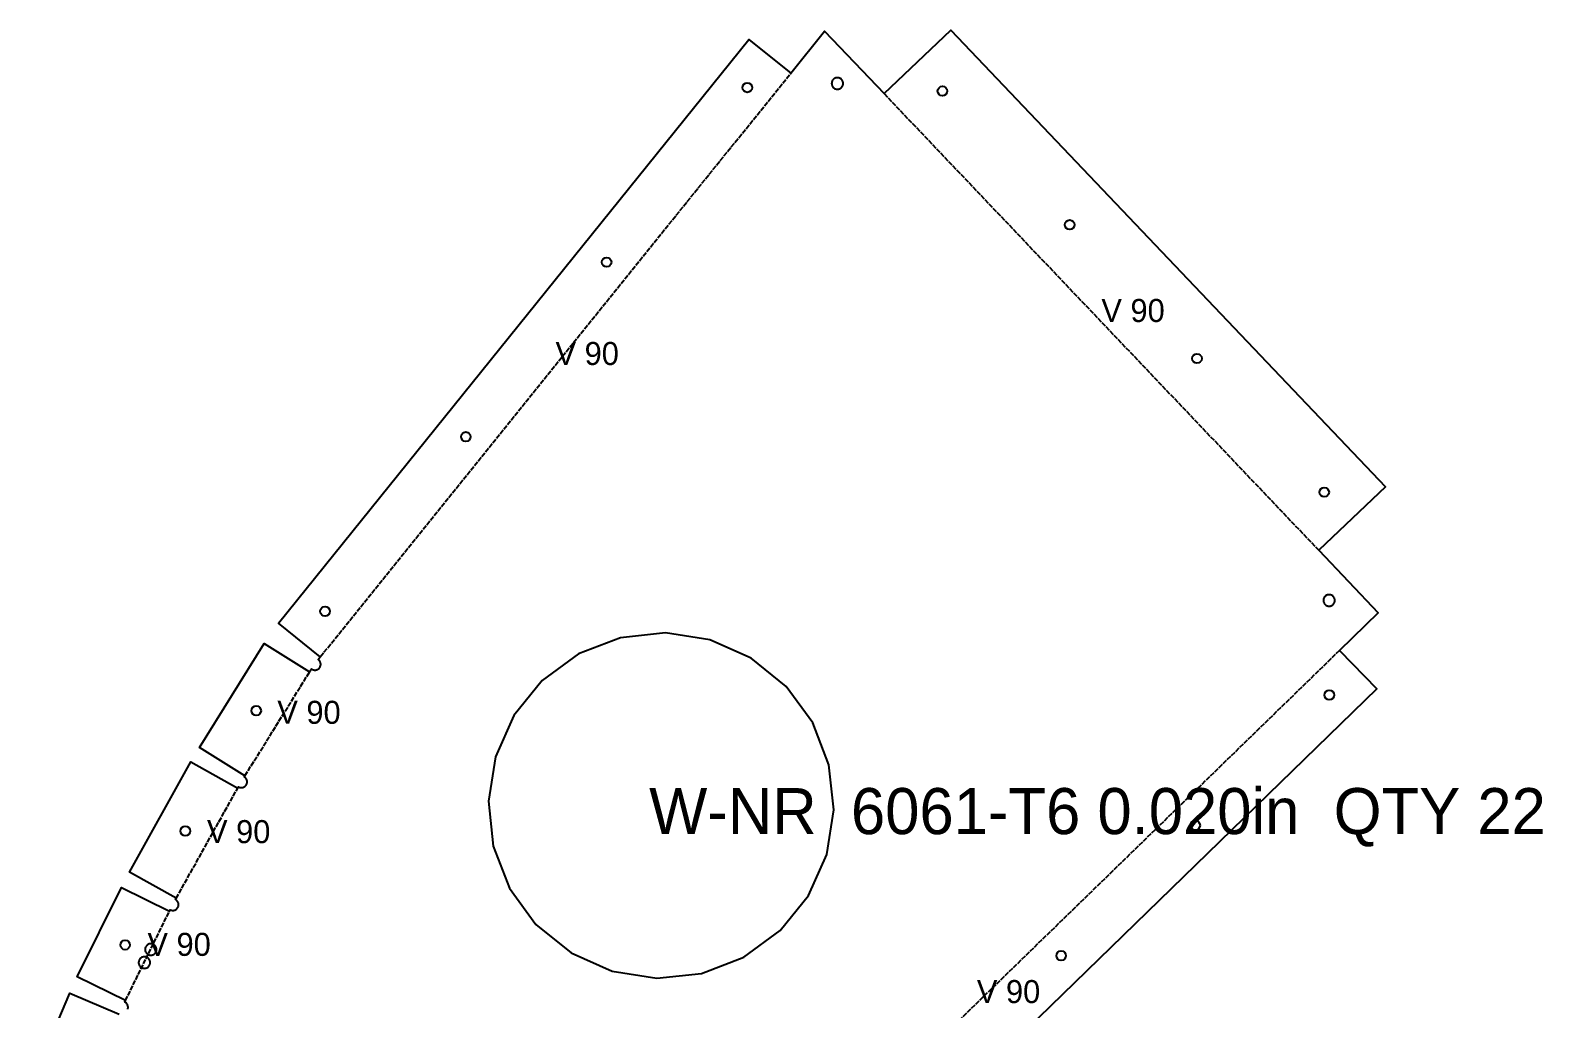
# Model space of a CAD drawing. Header units: millimetres. Extents: x -45 to 368, y -14 to 409.
# Drawn here: x -26.1 to 368, y 154.2 to 409.2 of the extents above; entities that cross this region are included whole.
import ezdxf

# ---------------------------------------------------------------- set-up
doc = ezdxf.new("R2010")
doc.units = ezdxf.units.MM
doc.linetypes.add('DASHED', pattern=[1.524, 1.27, -0.254])
for name, color, linetype in [('CUT', 7, 'CONTINUOUS'), ('ETCH', 8, 'CONTINUOUS'), ('HOLE', 6, 'CONTINUOUS'), ('VALLEY', 1, 'DASHED')]:
    doc.layers.add(name, color=color, linetype=linetype)

msp = doc.modelspace()

# ---------------------------------------------------------------- linework, layer by layer
at = {"layer": 'CUT'}
for points in [[(-0.66, 154.11), (-0.62, 154.26), (-0.6, 154.4), (-0.59, 154.55), (-0.6, 154.7), (-0.62, 154.84), (-0.66, 154.98), (-0.71, 155.12), (-0.77, 155.26), (-0.85, 155.38), (-0.93, 155.5), (-1.03, 155.61), (-1.14, 155.71), (-1.26, 155.8), (-1.39, 155.87), (-1.48, 155.92), (-1.29, 156.3), (-13.83, 162.47), (-2.34, 185.82), (10.2, 179.65), (10.37, 180), (10.5, 179.93), (10.64, 179.88), (10.78, 179.85), (10.93, 179.83), (11.07, 179.82), (11.22, 179.83), (11.37, 179.85), (11.51, 179.88), (11.65, 179.93), (11.78, 180), (11.91, 180.07), (12.03, 180.16), (12.14, 180.26), (12.23, 180.37), (12.32, 180.49), (12.4, 180.61), (12.46, 180.75), (12.51, 180.88), (12.55, 181.03), (12.57, 181.17), (12.57, 181.32), (12.57, 181.47), (12.55, 181.61), (12.51, 181.76), (12.46, 181.89), (12.4, 182.03), (12.32, 182.15), (12.23, 182.27), (12.14, 182.38), (12.03, 182.48), (11.91, 182.57), (11.78, 182.64), (11.76, 182.65), (11.95, 182.99), (-0.25, 189.8), (15.78, 218.53), (27.98, 211.73), (28.16, 212.04), (28.22, 212.01), (28.35, 211.94), (28.49, 211.89), (28.63, 211.86), (28.78, 211.84), (28.92, 211.83), (29.07, 211.84), (29.22, 211.86), (29.36, 211.89), (29.5, 211.94), (29.63, 212.01), (29.76, 212.08), (29.88, 212.17), (29.99, 212.27), (30.08, 212.38), (30.17, 212.5), (30.25, 212.62), (30.31, 212.75), (30.36, 212.89), (30.4, 213.04), (30.42, 213.18), (30.42, 213.33), (30.42, 213.48), (30.4, 213.62), (30.36, 213.76), (30.31, 213.9), (30.25, 214.04), (30.17, 214.16), (30.08, 214.28), (29.99, 214.39), (29.88, 214.49), (29.76, 214.58), (29.68, 214.62), (29.87, 214.93), (18.01, 222.31), (34.85, 249.38), (46.71, 242), (47.2, 242.78), (47.28, 242.72), (47.4, 242.64), (47.53, 242.58), (47.67, 242.53), (47.82, 242.49), (47.96, 242.47), (48.11, 242.46), (48.26, 242.47), (48.4, 242.49), (48.54, 242.53), (48.68, 242.58), (48.82, 242.64), (48.94, 242.72), (49.06, 242.8), (49.17, 242.9), (49.27, 243.01), (49.36, 243.13), (49.43, 243.26), (49.49, 243.39), (49.54, 243.53), (49.58, 243.67), (49.6, 243.82), (49.61, 243.96), (49.6, 244.11), (49.58, 244.26), (49.54, 244.4), (49.49, 244.54), (49.43, 244.67), (49.36, 244.8), (49.27, 244.92), (49.17, 245.03), (49.06, 245.12), (48.94, 245.21), (48.93, 245.22), (49.5, 245.93), (38.63, 254.69), (161.2, 406.79), (172.07, 398.03), (180.91, 409), (196.41, 392.71), (213.77, 409.24), (327.05, 290.2), (309.68, 273.68), (325.18, 257.39), (315.08, 247.57), (324.82, 237.56), (135.84, 53.76)], [(-26.09, 133.8), (-15.76, 158.23), (-2.9, 152.79)]]:
    msp.add_lwpolyline(points, dxfattribs=at)
for points in [[(182.92, 396.08), (182.85, 395.95), (182.81, 395.81), (182.77, 395.66), (182.75, 395.52), (182.74, 395.37), (182.75, 395.22), (182.77, 395.08), (182.81, 394.94), (182.85, 394.8), (182.92, 394.66), (182.99, 394.54), (183.08, 394.42), (183.18, 394.31), (183.29, 394.21), (183.41, 394.12), (183.53, 394.05), (183.67, 393.99), (183.81, 393.94), (183.95, 393.9), (184.09, 393.88), (184.24, 393.87), (184.39, 393.88), (184.53, 393.9), (184.68, 393.94), (184.81, 393.99), (184.95, 394.05), (185.07, 394.12), (185.19, 394.21), (185.3, 394.31), (185.4, 394.42), (185.49, 394.54), (185.56, 394.66), (185.63, 394.8), (185.68, 394.94), (185.71, 395.08), (185.73, 395.22), (185.74, 395.37), (185.73, 395.52), (185.71, 395.66), (185.68, 395.81), (185.63, 395.95), (185.56, 396.08), (185.49, 396.2), (185.4, 396.32), (185.3, 396.43), (185.19, 396.53), (185.07, 396.62), (184.95, 396.69), (184.81, 396.76), (184.68, 396.81), (184.53, 396.84), (184.39, 396.86), (184.24, 396.87), (184.09, 396.86), (183.95, 396.84), (183.81, 396.81), (183.67, 396.76), (183.53, 396.69), (183.41, 396.62), (183.29, 396.53), (183.18, 396.43), (183.08, 396.32), (182.99, 396.2), (182.92, 396.08)], [(310.99, 261.2), (310.94, 261.06), (310.91, 260.92), (310.89, 260.77), (310.88, 260.62), (310.89, 260.48), (310.91, 260.33), (310.94, 260.19), (310.99, 260.05), (311.06, 259.92), (311.13, 259.79), (311.22, 259.67), (311.32, 259.56), (311.43, 259.46), (311.55, 259.38), (311.67, 259.3), (311.8, 259.24), (311.94, 259.19), (312.09, 259.15), (312.23, 259.13), (312.38, 259.12), (312.53, 259.13), (312.67, 259.15), (312.81, 259.19), (312.95, 259.24), (313.09, 259.3), (313.21, 259.38), (313.33, 259.46), (313.44, 259.56), (313.54, 259.67), (313.63, 259.79), (313.7, 259.92), (313.76, 260.05), (313.81, 260.19), (313.85, 260.33), (313.87, 260.48), (313.88, 260.62), (313.87, 260.77), (313.85, 260.92), (313.81, 261.06), (313.76, 261.2), (313.7, 261.33), (313.63, 261.46), (313.54, 261.58), (313.44, 261.68), (313.33, 261.78), (313.21, 261.87), (313.09, 261.95), (312.95, 262.01), (312.81, 262.06), (312.67, 262.09), (312.53, 262.12), (312.38, 262.12), (312.23, 262.12), (312.09, 262.09), (311.94, 262.06), (311.8, 262.01), (311.67, 261.95), (311.55, 261.87), (311.43, 261.78), (311.32, 261.68), (311.22, 261.58), (311.13, 261.46), (311.06, 261.33), (310.99, 261.2)], [(116.78, 246.68), (107.28, 239.76), (99.9, 230.62), (95.14, 219.89), (93.32, 208.28), (94.56, 196.6), (98.79, 185.64), (105.7, 176.14), (114.84, 168.76), (125.58, 164), (137.19, 162.18), (148.87, 163.42), (159.83, 167.65), (169.32, 174.57), (176.7, 183.71), (181.47, 194.44), (183.29, 206.05), (182.05, 217.73), (177.82, 228.69), (170.9, 238.19), (161.76, 245.57), (151.02, 250.33), (139.42, 252.15), (127.74, 250.91), (116.78, 246.68)], [(4.27, 170.71), (4.17, 170.6), (4.08, 170.48), (4.01, 170.35), (3.94, 170.22), (3.89, 170.08), (3.86, 169.94), (3.84, 169.79), (3.83, 169.65), (3.84, 169.5), (3.86, 169.35), (3.89, 169.21), (3.94, 169.07), (4.01, 168.94), (4.08, 168.81), (4.17, 168.7), (4.27, 168.59), (4.38, 168.49), (4.5, 168.4), (4.62, 168.32), (4.76, 168.26), (4.89, 168.21), (5.04, 168.18), (5.18, 168.15), (5.33, 168.15), (5.48, 168.15), (5.62, 168.18), (5.76, 168.21), (5.9, 168.26), (6.04, 168.32), (6.16, 168.4), (6.28, 168.49), (6.39, 168.59), (6.49, 168.7), (6.58, 168.81), (6.65, 168.94), (6.72, 169.07), (6.76, 169.21), (6.8, 169.35), (6.82, 169.5), (6.83, 169.65), (6.82, 169.79), (6.8, 169.94), (6.76, 170.08), (6.72, 170.22), (6.65, 170.35), (6.58, 170.48), (6.49, 170.6), (6.39, 170.71), (6.28, 170.81), (6.16, 170.89), (6.04, 170.97), (5.9, 171.03), (5.76, 171.08), (5.62, 171.12), (5.48, 171.14), (5.33, 171.15), (5.18, 171.14), (5.04, 171.12), (4.89, 171.08), (4.76, 171.03), (4.62, 170.97), (4.5, 170.89), (4.38, 170.81), (4.27, 170.71)], [(2.94, 167.54), (2.82, 167.47), (2.7, 167.38), (2.59, 167.28), (2.49, 167.17), (2.4, 167.05), (2.33, 166.93), (2.27, 166.8), (2.22, 166.66), (2.18, 166.51), (2.16, 166.37), (2.15, 166.22), (2.16, 166.07), (2.18, 165.93), (2.22, 165.79), (2.27, 165.65), (2.33, 165.51), (2.4, 165.39), (2.49, 165.27), (2.59, 165.16), (2.7, 165.06), (2.82, 164.97), (2.94, 164.9), (3.08, 164.84), (3.22, 164.79), (3.36, 164.75), (3.5, 164.73), (3.65, 164.72), (3.8, 164.73), (3.94, 164.75), (4.09, 164.79), (4.23, 164.84), (4.36, 164.9), (4.48, 164.97), (4.6, 165.06), (4.71, 165.16), (4.81, 165.27), (4.9, 165.39), (4.97, 165.51), (5.04, 165.65), (5.09, 165.79), (5.12, 165.93), (5.14, 166.07), (5.15, 166.22), (5.14, 166.37), (5.12, 166.51), (5.09, 166.66), (5.04, 166.8), (4.97, 166.93), (4.9, 167.05), (4.81, 167.17), (4.71, 167.28), (4.6, 167.38), (4.48, 167.47), (4.36, 167.54), (4.23, 167.61), (4.09, 167.66), (3.94, 167.69), (3.8, 167.71), (3.65, 167.72), (3.5, 167.71), (3.36, 167.69), (3.22, 167.66), (3.08, 167.61), (2.94, 167.54)]]:
    msp.add_lwpolyline(points, close=True, dxfattribs=at)
at = {"layer": 'HOLE'}
for centre in [(160.76, 394.3), (211.61, 393.38), (244.77, 358.53), (124.09, 348.79), (277.93, 323.68), (87.41, 303.28), (311.1, 288.83), (50.74, 257.78), (312.42, 235.96), (32.8, 231.88), (14.31, 200.51), (277.49, 201.99), (-1.35, 170.83), (242.56, 168.02)]:
    msp.add_circle(centre, 1.25, dxfattribs=at)
at = {"layer": 'VALLEY'}
for p, q in [((49.5, 245.93), (172.07, 398.03)), ((196.41, 392.71), (309.68, 273.68)), ((315.08, 247.57), (126.09, 63.78)), ((29.87, 214.93), (46.71, 242)), ((11.95, 182.99), (27.98, 211.73)), ((-1.29, 156.3), (10.2, 179.65))]:
    msp.add_line(p, q, dxfattribs=at)

# ---------------------------------------------------------------- texts
at = {"layer": 'ETCH'}
for s, height, p in [('V 90', 6, (253.04, 333.19)), ('V 90', 6, (110.79, 321.98)), ('V 90', 6, (38.29, 228.46)), ('W-NR  6061-T6 0.020in  QTY 22', 12, (135.19, 199.71)), ('V 90', 6, (19.97, 197.36)), ('V 90', 6, (4.45, 167.98)), ('V 90', 6, (220.59, 155.67))]:
    msp.add_text(s, height=height, dxfattribs=at).set_placement(p)

doc.saveas('drawing.dxf')
